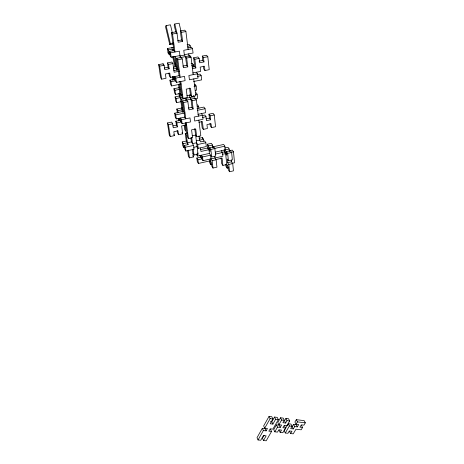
<?xml version="1.0" encoding="UTF-8"?>
<svg xmlns="http://www.w3.org/2000/svg" width="464" height="464" viewBox="0 0 464 464"><rect width="100%" height="100%" fill="white"/><g stroke="black" fill="none" stroke-linecap="round" stroke-linejoin="round"><path stroke-width="0.7" d="M172.243 32.399L170.445 24.807L166.095 25.613L165.544 26.773L169.772 44.619L173.466 43.912M181.053 31.459L179.116 23.2L174.783 24L174.18 25.172L175.798 32.028M169.772 44.619L170.346 43.558L166.095 25.613M262.317 428.301L263.372 430.569L266.104 430.87L265.043 428.603L262.317 428.301L257.015 437.68L258.042 439.965L260.768 440.243L263.43 435.574L266.145 435.864L263.482 440.522L266.191 440.8L271.539 431.468L270.466 429.206M271.539 431.468L268.83 431.172L270.176 428.811L272.89 429.113L278.336 419.624L277.228 417.38L274.514 417.055L275.61 419.299L272.884 424.073L270.152 423.76L272.878 418.975L271.782 416.724L269.045 416.394L263.651 425.935L264.712 428.202L267.45 428.51L266.104 430.87M258.042 439.965L263.372 430.569M264.712 428.202L270.135 418.65L269.045 416.394M264.097 435.336L262.444 438.242L263.482 440.522M272.884 424.073L271.8 421.817L274.514 417.055M276.422 424.873L277.518 427.124L280.21 427.431L279.108 425.186L276.422 424.873L273.725 429.571L274.81 431.827L277.501 432.123L278.852 429.78L281.532 430.082L280.175 432.413L282.849 432.709L285.563 428.04L284.449 425.795M285.627 423.023L284.507 420.784L285.876 418.424L287.001 420.651L285.627 423.023L282.941 422.71L284.31 420.332L283.191 418.099L280.5 417.774L277.774 422.518L278.876 424.763L281.573 425.07L280.21 427.431M274.81 431.827L277.518 427.124M278.876 424.763L281.613 420.013L280.5 417.774M285.876 418.424L288.544 418.743L289.681 420.97L286.932 425.691L284.258 425.384L282.895 427.733L285.563 428.04M293.323 428.916L292.187 426.689L293.55 424.357L294.692 426.584L293.323 428.916L290.679 428.62L292.047 426.277L290.916 424.05L288.266 423.742L284.194 430.737L285.302 432.976L287.953 433.272L289.316 430.946L291.955 431.242L290.592 433.556L293.219 433.846L295.951 429.217L301.188 429.809L302.563 427.489L301.403 425.273M285.302 432.976L289.397 425.975L288.266 423.742M302.563 427.489L299.947 427.187L301.327 424.862L303.943 425.163L305.329 422.832L304.158 420.622L296.299 419.676L294.924 422.02L296.067 424.241L298.706 424.554L297.325 426.886L294.692 426.584M296.067 424.241L297.453 421.892L296.299 419.676M221.073 157.708L221.717 163.647L222.888 165.422L226.78 164.534L227.975 166.321L228.346 169.934L229.547 171.738L233.456 170.845L232.731 163.577L231.513 161.797L231.327 159.97M231.965 163.363L234.552 162.777L233.479 151.832L232.261 150.104L229.007 150.829M200.57 155.272L200.808 157.122L196.835 158.004L197.31 161.675L198.389 163.467L210.285 160.793L211.416 162.58L211.851 166.245L212.993 168.055L216.955 167.156L216.12 159.784L214.96 158.004L214.745 156.148M221.833 152.43L224.448 151.85L226.832 155.341L226.449 151.635L230.405 150.754L231.629 152.505L232.365 159.912L228.421 160.799L227.215 159.024L227.598 162.684L228.798 164.471L232.731 163.577M225.771 164.395L225.98 166.361L227.157 168.142L228.45 167.846M209.357 160.672L209.595 162.667L210.714 164.447L212.025 164.152M227.598 162.684L231.513 161.797M196.835 158.004L197.913 159.784L201.898 158.891L201.434 155.191L202.542 156.965L210.546 155.179L210.981 158.891L212.129 160.683L212.993 168.055M215.197 154.141L222.488 152.517L222.882 156.223L203.006 160.677L199.717 155.365M222.355 154.321L226.942 153.294M230.869 152.418L233.479 151.832M212.808 147.558L212.518 145.058L211.375 143.335L207.391 144.211L208.522 145.94L209.409 153.416L211.694 156.96L215.696 156.066L214.844 148.555L213.678 146.798L209.664 147.685L210.105 151.444L207.837 147.952L200.535 149.565M226.449 151.635L227.662 153.393L231.629 152.505M215.54 159.61L222.099 158.143L222.888 165.422M212.129 160.683L216.12 159.784M208.968 149.692L200.964 151.461L200.535 148.039M214.351 148.497L224.86 146.172L227.157 168.142M209.664 147.685L210.813 149.449L214.844 148.555M224.709 148.016L227.981 147.291L229.187 149.014L229.436 151.479M192.931 153.242L194.01 155.022L198.047 154.123L194.776 128.638M187.589 150.469L188.361 156.084L189.411 157.864L193.43 156.971L192.432 149.489M196.353 154.309L197.438 156.078L209.409 153.416M215.366 152.088L229.187 149.014M193.691 147.32L197.078 146.572L198.18 148.341L206.318 146.549L205.854 142.726L204.717 140.981L200.657 141.868L199.543 140.134L199.015 135.952M208.522 145.94L212.518 145.058M187.294 132.959L185.252 133.4L186.302 141.056L188.419 144.548L184.324 145.447L184.858 149.263L185.907 151.044L194.097 149.24L193.598 145.418L191.429 141.909L190.919 138.081M212.506 146.92L223.665 144.455L224.86 146.172M185.165 147.192L183.808 147.494L182.775 145.737L182.242 141.943L186.975 140.911M199.108 138.272L202.466 137.535L203.586 139.252L203.818 141.155M182.242 141.943L183.28 143.689L191.429 141.909M196.168 140.87L203.586 139.252M184.324 145.447L185.38 147.221L193.598 145.418M191.678 137.356L192.508 143.654L196.585 142.761L197.693 144.519L205.854 142.726M192.177 135.807L195.599 135.065L196.707 136.787L200.819 135.894L198.865 120.147M185.438 122.548L187.375 136.834L188.448 138.579L192.583 137.68L191.557 129.856L195.709 128.963L196.707 136.787M179.73 118.326L180.009 120.315L175.833 121.203L176.871 122.896L177.439 126.869L173.252 127.762L172.672 123.789L171.651 122.084L167.458 122.972L169.238 134.78L170.236 136.526L174.4 135.627L173.826 131.706L178.002 130.813L178.559 134.728L182.712 133.835L181.615 125.976L186.47 124.938M201.393 121.301L202.176 127.699L203.313 129.398L207.402 128.511L206.944 124.607L211.039 123.726L211.485 127.635L215.563 126.753L214.258 114.962L213.069 113.315L208.968 114.185L209.421 118.134L210.592 119.793L206.48 120.669L206.016 116.708L204.856 115.055L202.797 115.49M178.965 118.639L182.126 123.714L190.513 121.928L189.991 117.92L181.569 119.706L180.508 118.013L181.064 122.009L176.871 122.896M172.927 125.901L176.401 125.158L177.439 126.869M206.01 118.859L209.421 118.134M198.911 122.287L202.362 121.551L203.313 129.398M183.773 111.302L174.69 113.204L175.264 117.212L176.303 118.9L184.701 117.125L185.786 118.813L183.587 102.515L182.503 100.879L195.211 98.252L196.347 99.87L198.372 116.145M197.931 114.33L205.546 112.723L205.071 108.709L203.911 107.08L196.985 108.53M202.548 115.263L194.184 117.032L194.694 121.034L203.029 119.265L202.548 115.263L201.393 113.599M167.458 122.972L168.461 124.683L172.672 123.789M202.565 117.444L206.016 116.708M208.968 114.185L210.14 115.838L214.258 114.962M189.521 94.784L189.875 97.527L192.108 100.752L193.152 108.947L188.929 109.829L187.85 101.633L185.652 98.397L185.925 100.433M174.69 113.204L175.728 114.875L184.852 112.961M197.42 110.316L205.071 108.709M177.376 113.03L176.813 109.046L182.352 107.892M188.529 108.031L192.032 107.294L193.152 108.947M176.813 109.046L177.845 110.681L182.712 109.666M197.252 106.627L198.633 106.337L198.882 108.332M183.152 111.94L181.424 99.267L179.301 96.065L175.102 96.93L176.14 98.525L182.462 97.225M189.469 95.787L191.568 95.358M195.75 94.494L197.142 94.209L197.647 98.275L194.863 98.855M179.858 81.362L181.946 96.767L183.031 98.391L187.311 97.51L186.209 89.14L190.513 88.264L191.58 96.634L195.837 95.752L193.749 78.915M181.424 99.267L194.08 96.657L194.346 98.768M175.102 96.93L175.676 100.995L176.714 102.608L181.615 101.593M183.587 102.515L187.85 101.633M192.108 100.752L196.347 99.87M179.574 87.568L173.942 88.717L174.522 92.835L175.56 94.418L179.8 93.554L180.867 95.149L182.277 94.859M195.24 90.399L196.643 90.109L196.133 85.985L195.008 84.442L195.176 85.811M186.911 95.735L190.455 95.01M173.942 88.717L174.98 90.289L179.933 89.279M194.027 86.414L196.133 85.985M173.872 76.432L174.273 79.274L169.946 80.139L170.99 81.705L175.334 80.835L174.737 76.554L175.81 78.114L176.407 82.406L185.095 80.655L184.533 76.369L175.81 78.114M197.507 76.38L201.173 75.644L201.672 79.878L193.569 81.513M169.946 80.139L170.555 84.373L171.599 85.95L181.14 84.025M179.504 71.189L174.139 72.251L172.927 63.551L171.86 62.048L167.475 62.907L168.519 64.415L169.145 68.782L164.743 69.646L164.105 65.279L163.079 63.765L158.671 64.629L160.625 77.61L161.634 79.17L166.013 78.3L165.381 73.991L169.766 73.121L170.381 77.424L179.087 75.69L180.177 77.244L177.822 59.786L176.726 58.296L189.898 55.732L191.052 57.205L193.215 74.634M192.682 72.976L200.674 71.381L200.17 67.089L204.467 66.236L204.96 70.528L209.235 69.67L207.802 56.718L206.584 55.262L202.281 56.103L202.78 60.436L203.974 61.915L199.659 62.768L199.143 58.412L197.966 56.944L193.639 57.791L194.694 66.439L195.854 67.941L192.525 68.602M174.539 77.465L173.217 77.726L173.513 79.825M197.542 73.77L188.883 75.504L189.428 79.785L198.058 78.051L197.542 73.77L196.376 72.239M197.159 74.687L200.001 74.118L201.173 75.644M173.617 67.17L176.25 66.567M191.098 63.725L192.409 63.464L193.546 64.943L193.813 67.077M182.909 66.068L186.644 65.331L187.775 66.845L183.396 67.709L182.248 58.928L180.02 55.953L184.394 55.1L186.656 58.064L187.775 66.845M173.345 68.927L177.335 68.144M191.568 65.331L193.546 64.943M173.739 70.586L178.414 69.664M192.044 66.967L194.694 66.439M177.822 59.786L182.248 58.928M186.656 58.064L191.052 57.205M158.671 64.629L159.68 66.143L164.105 65.279M168.519 64.415L172.927 63.551M193.639 57.791L194.805 59.264L199.143 58.412M202.281 56.103L203.481 57.565L207.802 56.718M164.343 67.999L168.096 67.257L169.145 68.782M199.097 61.161L202.78 60.436M169.517 51.394L170.137 55.796L171.193 57.263L179.968 55.558L179.382 51.15L170.572 52.85L169.517 51.394L173.907 50.547L171.454 32.654L175.902 31.819L177.004 33.199L178.199 42.236L182.625 41.395L181.459 32.364L180.334 30.989L184.759 30.16L185.902 31.529L188.152 49.462M173.449 47.369L167.429 48.523L168.467 49.95L172.84 49.114L174.986 51.997L172.538 34.04L171.454 32.654M187.752 46.249L190.223 45.774L190.455 47.647M187.642 47.908L191.365 47.189L192.519 48.616L193.059 53.018L184.341 54.711L183.773 50.303L192.519 48.616M167.429 48.523L168.049 52.89L169.383 52.635M168.049 52.89L169.087 54.334L170.329 54.097M177.729 40.704L181.505 39.991L182.625 41.395M170.346 43.558L173.443 42.972M187.096 44.753L189.092 44.376L190.223 45.774M171.407 48.036L172.643 47.798M172.538 34.04L177.004 33.199M181.459 32.364L185.902 31.529M289.397 425.975L292.047 426.277M270.437 421.66L271.8 421.817M293.55 424.357L296.177 424.664L297.325 426.886M270.135 418.65L272.878 418.975M275.61 419.299L278.336 419.624M281.613 420.013L284.31 420.332M287.001 420.651L289.681 420.97M297.453 421.892L305.329 422.832M204.96 70.528L203.766 69.02L203.441 66.166M196.017 92.638L197.142 94.209M193.337 95.596L194.08 96.657M197.513 104.731L198.633 106.337M191.58 96.634L190.455 95.021L189.556 88.015M211.485 127.635L210.32 125.947L210.024 123.349M172.521 76.693L176.407 82.406M221.299 150.771L222.488 152.517M170.381 77.424L169.337 75.876L168.925 73.01M185.252 133.4L186.313 135.111L187.618 144.698M197.316 152.94L198.047 154.123M182.01 132.687L182.712 133.835M192.717 155.788L193.43 156.971M178.559 134.728L177.526 133L177.155 130.396M173.727 134.467L174.4 135.627M289.466 431.323L290.592 433.556M279.079 430.163L280.175 432.413M173.356 56.272L175.63 65.876L175.027 66.804L172.602 56.573M174.783 24L176.9 32.967M159.68 66.143L161.634 79.17M168.461 124.683L170.236 136.526M163.079 63.765L163.258 65.012M167.475 62.907L168.096 67.257M175.833 121.203L176.401 125.158M168.467 49.95L169.087 54.334M172.272 76.885L172.765 80.388M178.118 118.303L178.489 120.924M170.99 81.705L171.599 85.95M175.728 114.875L176.303 118.9M170.572 52.85L171.193 57.263M183.28 143.689L183.808 147.494M174.98 90.289L175.56 94.418M176.14 98.525L176.714 102.608M177.845 110.681L178.13 112.682M178.965 118.651L179.243 120.623M181.569 119.706L182.126 123.714M185.38 147.221L185.907 151.044M175.583 56.411L177.48 70.29M179.342 83.984L180.867 95.149M184.91 124.828L185.78 131.237L184.724 129.531L184.138 125.268M188.355 150.121L189.411 157.864M174.696 56.33L176.593 70.157M178.559 84.512L182.381 112.404M172.84 49.114L173.095 50.994M178.924 93.339L179.301 96.065M180.757 81.531L183.031 98.391M186.325 122.821L188.448 138.579M176.726 58.296L179.087 75.69M182.503 100.879L184.701 117.125M180.02 55.953L180.287 57.965M193.192 148.84L194.01 155.022M180.334 30.989L181.505 39.991M197.693 144.519L198.18 148.341M185.519 56.573L186.679 65.61M190.982 99.128L192.073 107.607M197.113 153.596L197.438 156.078M197.913 159.784L198.389 163.467M189.898 55.732L190.072 57.118M202.542 156.965L203.006 160.677M188.709 53.865L189.057 56.637M202.466 137.535L202.623 138.8M194.805 59.264L195.854 67.941M207.391 144.211L207.953 148.956M210.064 158.955L210.714 164.447M210.813 149.449L211.694 156.96M203.481 57.565L203.974 61.915M210.14 115.838L210.592 119.793M213.678 146.798L213.823 148.051M224.199 149.495L224.483 152.169M227.662 153.393L228.421 160.799M228.798 164.471L229.547 171.738"/></g></svg>
